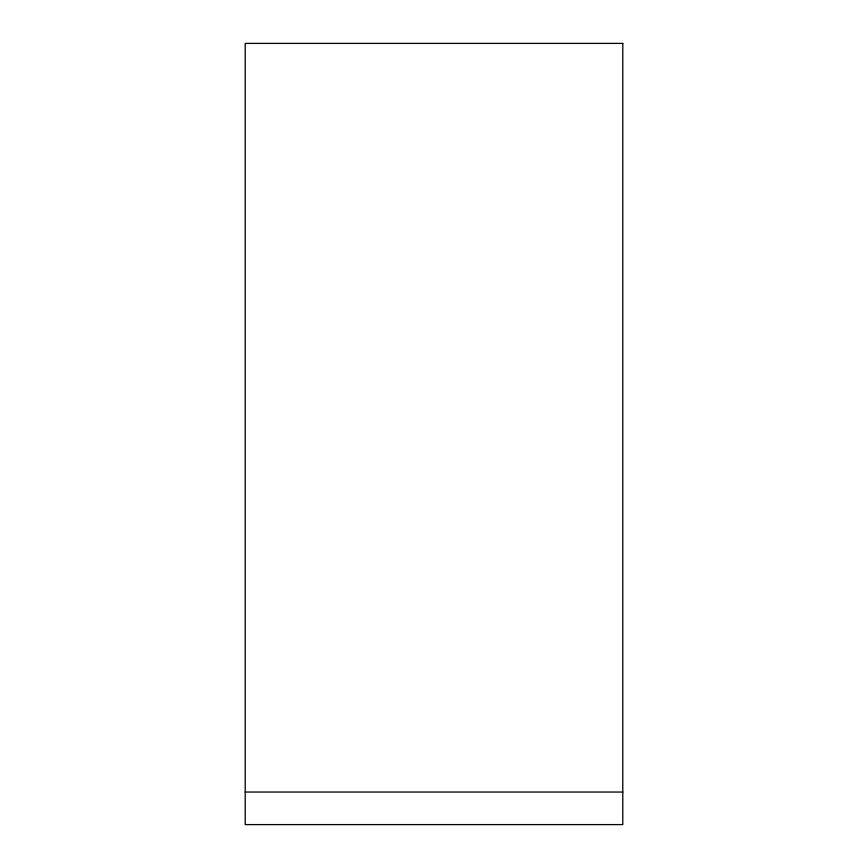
<?xml version="1.0" encoding="UTF-8"?>
<svg xmlns="http://www.w3.org/2000/svg" width="868" height="868" viewBox="0 0 868 868"><rect width="100%" height="100%" fill="white"/><g stroke="black" fill="none" stroke-linecap="round" stroke-linejoin="round"><path stroke-width="1.3" d="M245.21 792.05L622.79 792.05M622.79 43.4L245.21 43.4L245.21 824.6L622.79 824.6L622.79 43.4"/></g></svg>
